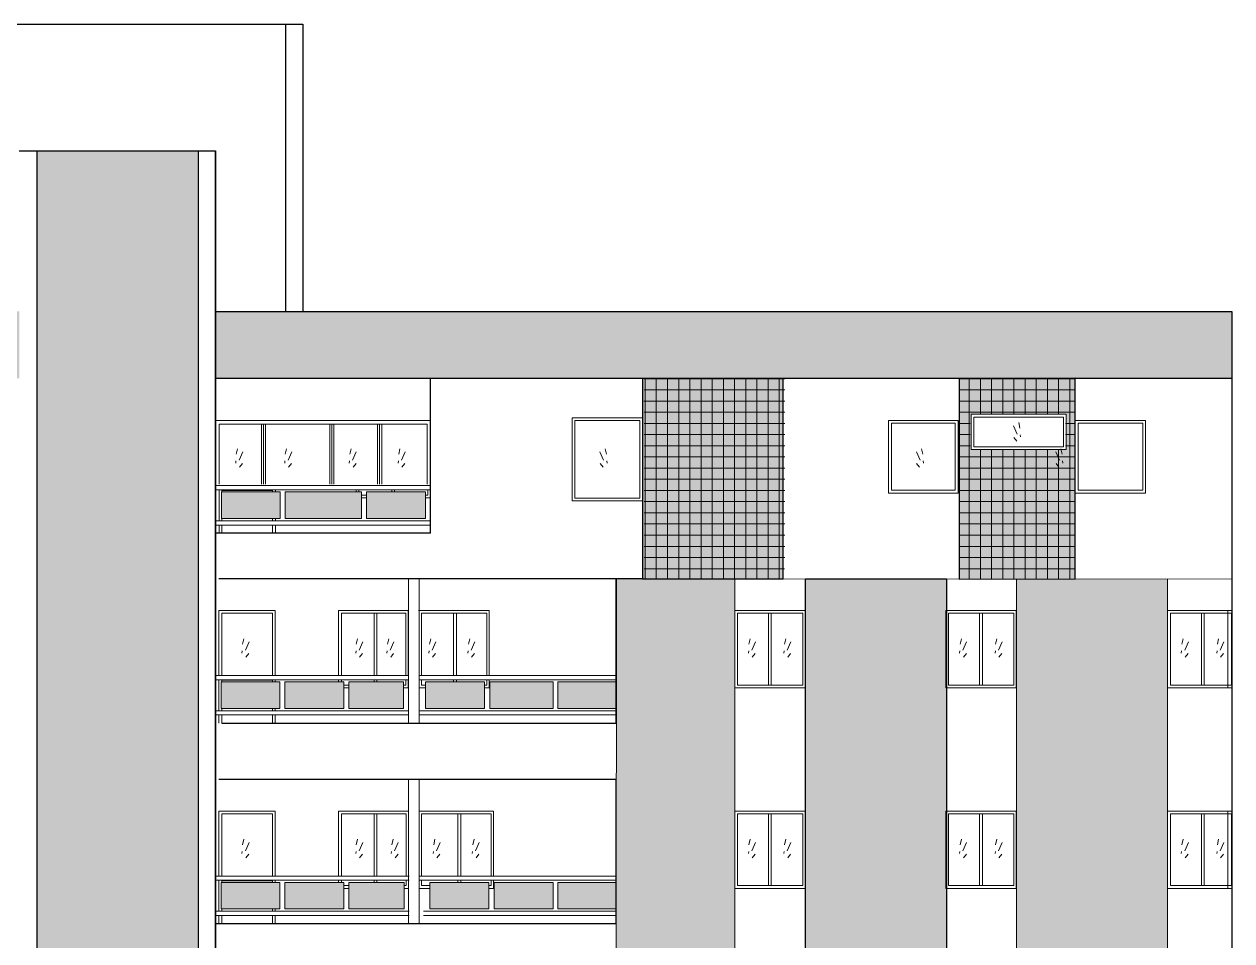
# Model space of a CAD drawing. Header units: millimetres. Extents: x 42 to 552, y 43 to 535.
# Drawn here: x 300.84 to 318, y 513.34 to 526.37 of the extents above; entities that cross this region are included whole.
import ezdxf

# ---------------------------------------------------------------- set-up
doc = ezdxf.new("R2010")
doc.units = ezdxf.units.MM
doc.header["$LTSCALE"] = 0.75
doc.header["$MEASUREMENT"] = 0
for name, color, linetype, lineweight in [('Guias', 6, 'Continuous', 0), ('Linhas', 7, 'Continuous', 15), ('Linhas finas', 7, 'Continuous', 0), ('Linhas grossas', 7, 'Continuous', 30), ('Linhas medias', 7, 'Continuous', 30)]:
    doc.layers.add(name, color=color, linetype=linetype, lineweight=lineweight)

msp = doc.modelspace()

# ---------------------------------------------------------------- hatches: boundary and pattern name
at = {"layer": 'Guias', "true_color": 0xa8a8a8}
h = msp.add_hatch(color=253, dxfattribs=at)
h.dxf.hatch_style = 1
h.paths.add_polyline_path([(291.853, 518.488), (289.853, 518.488), (289.853, 507.238), (291.853, 507.238)])
h.paths.add_polyline_path([(313.936, 515.038), (313.94, 516.638), (313.936, 516.638), (313.936, 517.738), (313.943, 518.485), (311.943, 518.485), (311.943, 507.25), (312.137, 507.238), (313.943, 507.238), (313.943, 508.538), (313.936, 508.538), (313.936, 509.638), (313.937, 511.238), (313.936, 511.238), (313.936, 512.338), (313.938, 513.938), (313.936, 513.938)])
at = {"layer": 'Guias', "true_color": 0xe6e6e6}
h = msp.add_hatch(color=254, dxfattribs=at)
h.dxf.hatch_style = 1
h.paths.add_polyline_path([(310.936, 515.038), (310.938, 516.638), (310.936, 516.638), (310.936, 517.738), (310.939, 518.486), (309.255, 518.486), (309.251, 507.238), (310.936, 507.238), (310.936, 508.538), (310.936, 508.538), (310.936, 509.638), (310.937, 511.238), (310.936, 511.238), (310.936, 512.338), (310.937, 513.938), (310.936, 513.938)])
h.paths.add_polyline_path([(314.936, 507.238), (317.086, 507.238), (317.086, 508.538), (317.086, 508.538), (317.086, 509.638), (317.086, 511.238), (317.086, 511.238), (317.086, 512.338), (317.086, 513.938), (317.086, 513.938), (317.086, 515.038), (317.086, 516.638), (317.086, 516.638), (317.086, 517.738), (317.087, 518.484), (314.939, 518.485)])
at = {"layer": 'Linhas finas', "true_color": 0xfdf2d3}
h = msp.add_hatch(color=7, dxfattribs=at)
h.dxf.hatch_style = 1
h.paths.add_polyline_path([(301.022, 504.238), (303.302, 504.238), (303.302, 524.57), (301.022, 524.57)])
at = {"layer": 'Linhas finas'}
h = msp.add_hatch(dxfattribs=at)
h.set_pattern_fill('ANGLE', color=256, scale=0.04)
h.set_pattern_definition([(0, (-722.0297, -710.47246), (0, 0.2794), [0.2032, -0.0762]), (90, (-722.0297, -710.47246), (-0.2794, 2e-17), [0.2032, -0.0762])])
h.paths.add_polyline_path([(301.022, 504.23), (303.302, 504.23), (303.302, 524.57), (301.022, 524.57)])
h = msp.add_hatch(color=253, dxfattribs=at)
h.dxf.hatch_style = 1
h.paths.add_polyline_path([(300.772, 522.288), (285.606, 522.288), (285.606, 521.338), (300.772, 521.338)])
h.paths.add_polyline_path([(317.999, 522.288), (303.556, 522.288), (303.556, 521.338), (314.029, 521.335), (315.678, 521.338), (315.678, 521.335), (317.999, 521.334)])
at = {"layer": 'Linhas finas', "true_color": 0xf9d18a}
h = msp.add_hatch(color=41, dxfattribs=at)
h.dxf.hatch_style = 1
h.paths.add_polyline_path([(290.355, 521.338), (288.703, 521.338), (288.703, 518.488), (290.355, 518.488)])
h.paths.add_polyline_path([(288.853, 520.238), (288.853, 520.738), (290.205, 520.738), (290.205, 520.238)], flags=16)
h.paths.add_polyline_path([(288.893, 520.278), (288.893, 520.698), (290.165, 520.698), (290.165, 520.278)], flags=0)
h.paths.add_polyline_path([(294.853, 521.338), (292.853, 521.338), (292.853, 518.488), (294.853, 518.488)])
h.paths.add_polyline_path([(311.624, 521.336), (309.625, 521.332), (309.625, 520.778), (309.625, 520.778), (309.625, 519.596), (309.625, 518.488), (311.623, 518.488)])
h.paths.add_polyline_path([(315.772, 521.338), (314.123, 521.335), (314.123, 518.485), (315.772, 518.488)])
h.paths.add_polyline_path([(314.294, 520.326), (314.294, 520.826), (315.646, 520.826), (315.646, 520.326)], flags=16)
h.paths.add_polyline_path([(314.334, 520.366), (314.334, 520.786), (315.606, 520.786), (315.606, 520.366)], flags=0)
at = {"layer": 'Linhas finas'}
h = msp.add_hatch(dxfattribs=at)
h.set_pattern_fill('NET', color=256, scale=0.05)
h.set_pattern_definition([(0, (-721.73481, -709.77547), (0, 0.15875), []), (90, (-721.73481, -709.77547), (-0.15875, 1e-17), [])])
h.paths.add_polyline_path([(309.649, 519.685), (309.649, 518.486), (311.646, 518.486), (311.647, 521.334), (309.648, 521.334), (309.647, 520.867), (309.649, 520.867)])
h.paths.add_polyline_path([(315.773, 521.336), (314.124, 521.337), (314.124, 518.486), (314.626, 518.485), (315.362, 518.484), (315.774, 518.483)])
h.paths.add_polyline_path([(314.283, 520.327), (314.283, 520.827), (315.635, 520.827), (315.635, 520.327)], flags=16)
h.paths.add_polyline_path([(314.323, 520.367), (314.323, 520.787), (315.595, 520.787), (315.595, 520.367)], flags=0)
h = msp.add_hatch(color=72, dxfattribs=at)
h.dxf.hatch_style = 1
h.set_gradient(color1=(102, 204, 0), color2=(255, 255, 163), rotation=90, tint=1)
h.paths.add_polyline_path([(303.643, 519.722), (303.643, 519.345), (304.48, 519.345), (304.48, 519.722)])
h.paths.add_polyline_path([(304.549, 519.722), (304.549, 519.345), (305.633, 519.345), (305.633, 519.722)])
h.paths.add_polyline_path([(306.544, 519.345), (306.544, 519.722), (305.706, 519.722), (305.706, 519.345)])
h = msp.add_hatch(color=72, dxfattribs=at)
h.dxf.hatch_style = 1
h.set_gradient(color1=(102, 204, 0), color2=(255, 255, 163), rotation=90, tint=1)
h.paths.add_polyline_path([(304.476, 517.024), (303.639, 517.024), (303.639, 516.647), (304.476, 516.647)])
h.paths.add_polyline_path([(305.382, 516.647), (305.382, 517.024), (304.545, 517.024), (304.545, 516.647)])
h.paths.add_polyline_path([(306.232, 516.647), (306.232, 517.024), (305.456, 517.024), (305.456, 516.647)])
h.paths.add_polyline_path([(306.544, 517.024), (306.544, 516.647), (307.382, 516.647), (307.382, 517.024)])
h.paths.add_polyline_path([(308.356, 516.647), (308.356, 517.024), (307.457, 517.024), (307.457, 516.647)])
h.paths.add_polyline_path([(308.423, 517.024), (308.423, 516.647), (309.253, 516.647), (309.253, 517.024)])
h = msp.add_hatch(color=72, dxfattribs=at)
h.dxf.hatch_style = 1
h.set_gradient(color1=(102, 204, 0), color2=(255, 255, 163), rotation=90, tint=1)
h.paths.add_polyline_path([(304.476, 514.174), (303.639, 514.174), (303.639, 513.797), (304.476, 513.797)])
h.paths.add_polyline_path([(305.382, 513.797), (305.382, 514.174), (304.545, 514.174), (304.545, 513.797)])
h.paths.add_polyline_path([(305.456, 513.797), (306.239, 513.797), (306.239, 514.174), (305.456, 514.174)])
h.paths.add_polyline_path([(307.444, 513.797), (307.444, 514.174), (306.606, 514.174), (306.606, 513.797)])
h.paths.add_polyline_path([(308.356, 513.797), (308.356, 514.174), (307.519, 514.174), (307.519, 513.797)])
h.paths.add_polyline_path([(309.253, 513.797), (309.253, 514.174), (308.423, 514.174), (308.423, 513.797)])

# ---------------------------------------------------------------- linework, layer by layer
at = {"layer": 'Linhas'}
for p, q in [((314.294, 520.826), (315.646, 520.826)), ((314.294, 520.826), (314.294, 520.326)), ((314.334, 520.786), (315.606, 520.786)), ((314.334, 520.786), (314.334, 520.366)), ((315.606, 520.786), (315.606, 520.366)), ((315.646, 520.826), (315.646, 520.326)), ((314.294, 520.326), (315.646, 520.326)), ((314.334, 520.366), (315.606, 520.366)), ((305.558, 519.753), (305.558, 519.722)), ((305.598, 519.753), (305.598, 519.722)), ((306.064, 519.722), (306.064, 519.753)), ((306.104, 519.722), (306.104, 519.753)), ((306.576, 519.677), (306.576, 519.753)), ((306.608, 519.637), (306.608, 519.753)), ((306.608, 519.753), (306.608, 519.637)), ((305.633, 519.677), (305.706, 519.677)), ((305.633, 519.637), (305.706, 519.637)), ((306.544, 519.677), (306.576, 519.677)), ((306.544, 519.637), (306.608, 519.637)), ((306.303, 516.438), (306.303, 518.488)), ((306.453, 518.488), (306.453, 516.438)), ((306.296, 518.038), (305.308, 518.038)), ((305.308, 518.038), (305.308, 517.114)), ((306.264, 517.998), (305.348, 517.998)), ((305.348, 517.998), (305.348, 517.114)), ((305.814, 517.114), (305.814, 517.998)), ((305.854, 517.114), (305.854, 517.998)), ((306.264, 517.114), (306.264, 517.998)), ((306.296, 517.114), (306.296, 518.038)), ((306.296, 518.038), (306.296, 517.114)), ((307.446, 518.038), (306.446, 518.038)), ((306.453, 518.038), (306.453, 516.938)), ((307.414, 517.998), (306.486, 517.998)), ((306.486, 517.998), (306.486, 517.114)), ((306.943, 517.114), (306.943, 517.998)), ((306.983, 517.114), (306.983, 517.998)), ((307.414, 517.114), (307.414, 517.998)), ((307.446, 517.114), (307.446, 518.038)), ((307.446, 518.038), (307.446, 517.114)), ((311.936, 518.038), (310.936, 518.038)), ((310.936, 518.038), (310.936, 516.938)), ((311.904, 517.998), (310.976, 517.998)), ((310.976, 517.998), (310.976, 516.978)), ((311.416, 516.978), (311.416, 517.998)), ((311.456, 516.978), (311.456, 517.998)), ((311.904, 516.978), (311.904, 517.998)), ((311.936, 516.938), (311.936, 518.038)), ((311.936, 518.038), (311.936, 516.938)), ((314.936, 518.038), (313.936, 518.038)), ((313.936, 518.038), (313.936, 516.938)), ((314.904, 517.998), (313.976, 517.998)), ((313.976, 517.998), (313.976, 516.978)), ((314.416, 516.978), (314.416, 517.998)), ((314.456, 516.978), (314.456, 517.998)), ((314.904, 516.978), (314.904, 517.998)), ((314.936, 516.938), (314.936, 518.038)), ((314.936, 518.038), (314.936, 516.938)), ((317.999, 518.038), (317.086, 518.038)), ((317.086, 518.038), (317.086, 516.938)), ((317.996, 517.998), (317.126, 517.998)), ((317.126, 517.998), (317.126, 516.978)), ((317.566, 516.978), (317.566, 517.998)), ((317.606, 516.978), (317.606, 517.998)), ((317.942, 518.038), (317.942, 516.938)), ((317.996, 516.978), (317.996, 517.998)), ((317.999, 516.938), (317.999, 518.038)), ((305.308, 517.054), (305.308, 517.024)), ((305.348, 517.054), (305.348, 517.024)), ((305.382, 516.978), (305.456, 516.978)), ((305.814, 517.024), (305.814, 517.054)), ((305.854, 517.024), (305.854, 517.054)), ((306.232, 516.978), (306.264, 516.978)), ((306.264, 516.978), (306.264, 517.054)), ((306.296, 516.938), (306.296, 517.054)), ((306.296, 517.054), (306.296, 516.938)), ((306.486, 517.054), (306.486, 516.978)), ((306.486, 516.978), (306.544, 516.978)), ((306.943, 517.024), (306.943, 517.054)), ((306.983, 517.024), (306.983, 517.054)), ((307.382, 516.978), (307.414, 516.978)), ((307.414, 516.978), (307.414, 517.054)), ((307.446, 516.938), (307.446, 517.054)), ((307.446, 517.054), (307.446, 516.938)), ((310.976, 516.978), (311.904, 516.978)), ((313.976, 516.978), (314.904, 516.978)), ((317.126, 516.978), (317.996, 516.978)), ((305.382, 516.938), (305.456, 516.938)), ((306.232, 516.938), (306.296, 516.938)), ((306.453, 516.938), (306.544, 516.938)), ((307.382, 516.938), (307.446, 516.938)), ((310.936, 516.938), (311.936, 516.938)), ((313.936, 516.938), (314.936, 516.938)), ((317.086, 516.938), (317.999, 516.938)), ((306.303, 513.588), (306.303, 515.638)), ((306.453, 515.638), (306.453, 513.588)), ((306.303, 515.188), (305.308, 515.188)), ((305.308, 515.188), (305.308, 514.264)), ((306.271, 515.148), (305.348, 515.148)), ((305.348, 515.148), (305.348, 514.264)), ((305.814, 514.264), (305.814, 515.148)), ((305.854, 514.264), (305.854, 515.148)), ((306.271, 514.264), (306.271, 515.148)), ((306.303, 514.264), (306.303, 515.188)), ((306.303, 515.188), (306.303, 514.264)), ((307.508, 515.188), (306.453, 515.188)), ((306.453, 515.188), (306.453, 514.088)), ((307.475, 515.148), (306.486, 515.148)), ((306.486, 515.148), (306.486, 514.264)), ((307.004, 514.264), (307.004, 515.148)), ((307.044, 514.264), (307.044, 515.148)), ((307.475, 514.264), (307.475, 515.148)), ((307.508, 514.264), (307.508, 515.188)), ((307.508, 515.188), (307.508, 514.264)), ((311.936, 515.188), (310.936, 515.188)), ((310.936, 515.188), (310.936, 514.088)), ((311.904, 515.148), (310.976, 515.148)), ((310.976, 515.148), (310.976, 514.128)), ((311.416, 514.128), (311.416, 515.148)), ((311.456, 514.128), (311.456, 515.148)), ((311.904, 514.128), (311.904, 515.148)), ((311.936, 514.088), (311.936, 515.188)), ((311.936, 515.188), (311.936, 514.088)), ((314.936, 515.188), (313.936, 515.188)), ((313.936, 515.188), (313.936, 514.088)), ((314.904, 515.148), (313.976, 515.148)), ((313.976, 515.148), (313.976, 514.128)), ((314.416, 514.128), (314.416, 515.148)), ((314.456, 514.128), (314.456, 515.148)), ((314.904, 514.128), (314.904, 515.148)), ((314.936, 514.088), (314.936, 515.188)), ((314.936, 515.188), (314.936, 514.088)), ((317.999, 515.188), (317.086, 515.188)), ((317.086, 515.188), (317.086, 514.088)), ((317.996, 515.148), (317.126, 515.148)), ((317.126, 515.148), (317.126, 514.128)), ((317.566, 514.128), (317.566, 515.148)), ((317.606, 514.128), (317.606, 515.148)), ((317.942, 515.188), (317.942, 514.088)), ((317.996, 514.128), (317.996, 515.148)), ((317.999, 514.088), (317.999, 515.188)), ((305.308, 514.204), (305.308, 514.174)), ((305.348, 514.204), (305.348, 514.174)), ((305.382, 514.128), (305.456, 514.128)), ((305.382, 514.088), (305.456, 514.088)), ((305.814, 514.174), (305.814, 514.204)), ((305.854, 514.174), (305.854, 514.204)), ((306.239, 514.128), (306.271, 514.128)), ((306.239, 514.088), (306.303, 514.088)), ((306.271, 514.128), (306.271, 514.204)), ((306.303, 514.088), (306.303, 514.204)), ((306.303, 514.204), (306.303, 514.088)), ((306.453, 514.088), (306.606, 514.088)), ((306.486, 514.204), (306.486, 514.128)), ((306.486, 514.128), (306.606, 514.128)), ((307.004, 514.174), (307.004, 514.204)), ((307.044, 514.174), (307.044, 514.204)), ((307.444, 514.128), (307.475, 514.128)), ((307.444, 514.088), (307.508, 514.088)), ((307.475, 514.128), (307.475, 514.204)), ((307.508, 514.088), (307.508, 514.204)), ((307.508, 514.204), (307.508, 514.088)), ((310.936, 514.088), (311.936, 514.088)), ((310.976, 514.128), (311.904, 514.128)), ((313.936, 514.088), (314.936, 514.088)), ((313.976, 514.128), (314.904, 514.128)), ((317.086, 514.088), (317.999, 514.088)), ((317.126, 514.128), (317.996, 514.128))]:
    msp.add_line(p, q, dxfattribs=at)
for points in [[(309.625, 519.596), (309.625, 520.778), (308.625, 520.778), (308.625, 519.596), (309.625, 519.596)], [(314.109, 519.706), (314.109, 520.738), (313.123, 520.738), (313.123, 519.706), (314.109, 519.706)], [(316.774, 519.706), (316.774, 520.738), (315.774, 520.738), (315.774, 519.706), (316.774, 519.706)], [(303.612, 519.312), (303.612, 519.753)], [(303.652, 519.722), (303.652, 519.753)], [(304.372, 519.722), (304.372, 519.745), (303.652, 519.745), (303.652, 519.722)], [(304.372, 519.753), (304.372, 519.722)], [(304.412, 519.753), (304.412, 519.722)], [(303.612, 519.137), (303.612, 519.252)], [(303.652, 519.312), (303.652, 519.345)], [(303.652, 519.137), (303.652, 519.252)], [(304.372, 519.345), (304.372, 519.312)], [(304.372, 519.252), (304.372, 519.137)], [(304.412, 519.345), (304.412, 519.312)], [(304.412, 519.252), (304.412, 519.137)], [(303.608, 517.114), (303.608, 518.038), (304.408, 518.038), (304.408, 517.114)], [(303.648, 517.114), (303.648, 517.998), (304.368, 517.998), (304.368, 517.114)], [(303.608, 516.613), (303.608, 517.054)], [(303.648, 517.024), (303.648, 517.054)], [(304.368, 517.024), (304.368, 517.046), (303.648, 517.046), (303.648, 517.024)], [(304.368, 517.054), (304.368, 517.024)], [(304.408, 517.054), (304.408, 517.024)], [(309.253, 516.647), (308.423, 516.647), (308.423, 517.024), (309.253, 517.024)], [(303.648, 516.613), (303.648, 516.647)], [(304.368, 516.647), (304.368, 516.613)], [(304.408, 516.647), (304.408, 516.613)], [(303.608, 516.438), (303.608, 516.553)], [(303.648, 516.438), (303.648, 516.553)], [(304.368, 516.553), (304.368, 516.438)], [(304.408, 516.553), (304.408, 516.438)], [(303.608, 514.264), (303.608, 515.188), (304.408, 515.188), (304.408, 514.264)], [(303.648, 514.264), (303.648, 515.148), (304.368, 515.148), (304.368, 514.264)], [(303.608, 513.763), (303.608, 514.204)], [(303.648, 514.174), (303.648, 514.204)], [(304.368, 514.174), (304.368, 514.196), (303.648, 514.196), (303.648, 514.174)], [(304.368, 514.204), (304.368, 514.174)], [(304.408, 514.204), (304.408, 514.174)], [(309.253, 513.797), (308.423, 513.797), (308.423, 514.174), (309.253, 514.174)], [(303.608, 513.588), (303.608, 513.703)], [(303.648, 513.763), (303.648, 513.797)], [(303.648, 513.588), (303.648, 513.703)], [(304.368, 513.797), (304.368, 513.763)], [(304.368, 513.703), (304.368, 513.588)], [(304.408, 513.797), (304.408, 513.763)], [(304.408, 513.703), (304.408, 513.588)]]:
    msp.add_lwpolyline(points, dxfattribs=at)
for points in [[(309.59, 519.636), (309.59, 520.738), (308.665, 520.738), (308.665, 519.636)], [(314.069, 519.746), (314.069, 520.698), (313.163, 520.698), (313.163, 519.746)], [(316.734, 519.746), (316.734, 520.698), (315.814, 520.698), (315.814, 519.746)], [(303.643, 519.722), (304.48, 519.722), (304.48, 519.345), (303.643, 519.345)], [(304.549, 519.722), (305.633, 519.722), (305.633, 519.345), (304.549, 519.345)], [(305.706, 519.722), (306.544, 519.722), (306.544, 519.345), (305.706, 519.345)], [(303.639, 517.024), (304.476, 517.024), (304.476, 516.647), (303.639, 516.647)], [(304.545, 517.024), (305.382, 517.024), (305.382, 516.647), (304.545, 516.647)], [(305.456, 517.024), (306.232, 517.024), (306.232, 516.647), (305.456, 516.647)], [(306.544, 517.024), (307.382, 517.024), (307.382, 516.647), (306.544, 516.647)], [(307.457, 517.024), (308.356, 517.024), (308.356, 516.647), (307.457, 516.647)], [(303.639, 514.174), (304.476, 514.174), (304.476, 513.797), (303.639, 513.797)], [(304.545, 514.174), (305.382, 514.174), (305.382, 513.797), (304.545, 513.797)], [(305.456, 514.174), (306.239, 514.174), (306.239, 513.797), (305.456, 513.797)], [(306.606, 514.174), (307.444, 514.174), (307.444, 513.797), (306.606, 513.797)], [(307.519, 514.174), (308.356, 514.174), (308.356, 513.797), (307.519, 513.797)]]:
    msp.add_lwpolyline(points, close=True, dxfattribs=at)
at = {"layer": 'Linhas finas'}
for p, q in [((306.616, 520.738), (303.562, 520.738)), ((306.566, 520.688), (303.612, 520.688)), ((303.612, 519.834), (303.612, 520.688)), ((304.212, 520.688), (304.212, 519.834)), ((304.242, 520.688), (304.242, 519.834)), ((304.272, 520.688), (304.272, 519.834)), ((305.182, 520.688), (305.182, 519.834)), ((305.212, 520.688), (305.212, 519.834)), ((305.242, 520.688), (305.242, 519.834)), ((305.861, 520.688), (305.861, 519.834)), ((305.891, 520.688), (305.891, 519.834)), ((305.921, 520.688), (305.921, 519.834)), ((306.566, 519.834), (306.566, 520.688)), ((314.897, 520.664), (314.949, 520.544)), ((314.971, 520.708), (314.989, 520.63)), ((314.901, 520.498), (314.943, 520.446)), ((314.993, 520.534), (314.997, 520.504)), ((303.873, 520.337), (303.855, 520.259)), ((303.947, 520.293), (303.895, 520.173)), ((304.569, 520.337), (304.551, 520.259)), ((304.643, 520.293), (304.591, 520.173)), ((305.486, 520.337), (305.467, 520.259)), ((305.56, 520.293), (305.508, 520.173)), ((306.181, 520.337), (306.163, 520.259)), ((306.255, 520.293), (306.203, 520.173)), ((309.022, 520.293), (309.074, 520.173)), ((309.096, 520.337), (309.114, 520.259)), ((313.517, 520.293), (313.569, 520.173)), ((313.591, 520.337), (313.609, 520.259)), ((315.497, 520.293), (315.549, 520.173)), ((315.571, 520.337), (315.589, 520.259)), ((303.851, 520.163), (303.847, 520.133)), ((303.943, 520.127), (303.901, 520.075)), ((304.547, 520.163), (304.543, 520.133)), ((304.639, 520.127), (304.597, 520.075)), ((305.463, 520.163), (305.459, 520.133)), ((305.556, 520.127), (305.514, 520.075)), ((306.159, 520.163), (306.155, 520.133)), ((306.251, 520.127), (306.209, 520.075)), ((309.026, 520.127), (309.068, 520.075)), ((309.118, 520.163), (309.122, 520.133)), ((313.521, 520.127), (313.563, 520.075)), ((313.613, 520.163), (313.617, 520.133)), ((315.501, 520.127), (315.543, 520.075)), ((315.593, 520.163), (315.597, 520.133)), ((303.558, 519.753), (306.615, 519.753)), ((303.562, 519.813), (306.615, 519.813)), ((303.558, 519.312), (306.615, 519.312)), ((303.558, 519.252), (306.615, 519.252)), ((303.609, 518.488), (317.999, 518.484)), ((309.255, 518.486), (309.251, 507.24)), ((310.939, 518.485), (310.936, 507.238)), ((314.939, 518.485), (314.936, 507.238)), ((317.086, 507.238), (317.087, 518.484)), ((303.962, 517.637), (303.944, 517.559)), ((304.036, 517.593), (303.984, 517.473)), ((305.578, 517.637), (305.56, 517.559)), ((305.653, 517.593), (305.6, 517.473)), ((306.021, 517.637), (306.003, 517.559)), ((306.095, 517.593), (306.043, 517.473)), ((306.617, 517.637), (306.599, 517.559)), ((306.691, 517.593), (306.639, 517.473)), ((307.171, 517.637), (307.153, 517.559)), ((307.245, 517.593), (307.193, 517.473)), ((311.157, 517.637), (311.139, 517.559)), ((311.231, 517.593), (311.179, 517.473)), ((311.661, 517.637), (311.643, 517.559)), ((311.735, 517.593), (311.683, 517.473)), ((314.157, 517.637), (314.139, 517.559)), ((314.231, 517.593), (314.179, 517.473)), ((314.661, 517.637), (314.643, 517.559)), ((314.735, 517.593), (314.683, 517.473)), ((317.307, 517.637), (317.289, 517.559)), ((317.381, 517.593), (317.329, 517.473)), ((317.811, 517.637), (317.793, 517.559)), ((317.885, 517.593), (317.833, 517.473)), ((303.94, 517.463), (303.936, 517.433)), ((304.032, 517.427), (303.99, 517.375)), ((305.556, 517.463), (305.552, 517.433)), ((305.649, 517.427), (305.606, 517.375)), ((305.999, 517.463), (305.995, 517.433)), ((306.091, 517.427), (306.049, 517.375)), ((306.595, 517.463), (306.591, 517.433)), ((306.687, 517.427), (306.645, 517.375)), ((307.149, 517.463), (307.145, 517.433)), ((307.241, 517.427), (307.199, 517.375)), ((311.135, 517.463), (311.131, 517.433)), ((311.227, 517.427), (311.185, 517.375)), ((311.639, 517.463), (311.635, 517.433)), ((311.731, 517.427), (311.689, 517.375)), ((314.135, 517.463), (314.131, 517.433)), ((314.227, 517.427), (314.185, 517.375)), ((314.639, 517.463), (314.635, 517.433)), ((314.731, 517.427), (314.689, 517.375)), ((317.285, 517.463), (317.281, 517.433)), ((317.377, 517.427), (317.335, 517.375)), ((317.789, 517.463), (317.785, 517.433)), ((317.881, 517.427), (317.839, 517.375)), ((303.554, 517.054), (306.303, 517.054)), ((303.558, 517.114), (306.303, 517.114)), ((306.453, 517.114), (309.253, 517.114)), ((306.453, 517.054), (309.253, 517.054)), ((303.554, 516.613), (306.303, 516.613)), ((303.554, 516.553), (306.303, 516.553)), ((306.453, 516.613), (309.253, 516.613)), ((306.453, 516.553), (309.253, 516.553)), ((303.962, 514.787), (303.944, 514.709)), ((304.036, 514.743), (303.984, 514.623)), ((305.578, 514.787), (305.56, 514.709)), ((305.653, 514.743), (305.6, 514.623)), ((306.083, 514.787), (306.065, 514.709)), ((306.157, 514.743), (306.105, 514.623)), ((306.678, 514.787), (306.66, 514.709)), ((306.753, 514.743), (306.7, 514.623)), ((307.233, 514.787), (307.215, 514.709)), ((307.307, 514.743), (307.255, 514.623)), ((311.157, 514.787), (311.139, 514.709)), ((311.231, 514.743), (311.179, 514.623)), ((311.661, 514.787), (311.643, 514.709)), ((311.735, 514.743), (311.683, 514.623)), ((314.157, 514.787), (314.139, 514.709)), ((314.231, 514.743), (314.179, 514.623)), ((314.661, 514.787), (314.643, 514.709)), ((314.735, 514.743), (314.683, 514.623)), ((317.307, 514.787), (317.289, 514.709)), ((317.381, 514.743), (317.329, 514.623)), ((317.811, 514.787), (317.793, 514.709)), ((317.885, 514.743), (317.833, 514.623)), ((303.94, 514.613), (303.936, 514.583)), ((304.032, 514.577), (303.99, 514.525)), ((305.556, 514.613), (305.552, 514.583)), ((305.649, 514.577), (305.606, 514.525)), ((306.061, 514.613), (306.057, 514.583)), ((306.153, 514.577), (306.111, 514.525)), ((306.656, 514.613), (306.652, 514.583)), ((306.749, 514.577), (306.706, 514.525)), ((307.211, 514.613), (307.207, 514.583)), ((307.303, 514.577), (307.261, 514.525)), ((311.135, 514.613), (311.131, 514.583)), ((311.227, 514.577), (311.185, 514.525)), ((311.639, 514.613), (311.635, 514.583)), ((311.731, 514.577), (311.689, 514.525)), ((314.135, 514.613), (314.131, 514.583)), ((314.227, 514.577), (314.185, 514.525)), ((314.639, 514.613), (314.635, 514.583)), ((314.731, 514.577), (314.689, 514.525)), ((317.285, 514.613), (317.281, 514.583)), ((317.377, 514.577), (317.335, 514.525)), ((317.789, 514.613), (317.785, 514.583)), ((317.881, 514.577), (317.839, 514.525)), ((303.558, 514.264), (306.31, 514.264)), ((306.453, 514.264), (309.253, 514.264)), ((303.554, 514.204), (306.31, 514.204)), ((306.453, 514.204), (309.253, 514.204)), ((303.554, 513.763), (306.31, 513.763)), ((303.554, 513.703), (306.31, 513.703)), ((306.515, 513.763), (309.253, 513.763)), ((306.515, 513.703), (309.253, 513.703))]:
    msp.add_line(p, q, dxfattribs=at)
at = {"layer": 'Linhas grossas'}
msp.add_line((306.616, 519.137), (303.558, 519.137), dxfattribs=at)
at = {"layer": 'Linhas medias'}
for p, q in [((299.65, 526.37), (304.803, 526.37)), ((304.553, 526.37), (304.553, 522.288)), ((304.803, 526.37), (304.803, 522.288)), ((300.772, 524.57), (300.911, 524.57)), ((300.911, 524.57), (303.558, 524.57)), ((301.022, 524.57), (301.022, 504.238)), ((303.313, 524.57), (303.313, 504.238)), ((303.556, 524.57), (303.556, 504.238)), ((303.558, 524.57), (303.558, 504.238)), ((303.556, 522.288), (317.999, 522.288)), ((317.999, 522.288), (317.999, 507.238)), ((303.558, 521.338), (317.999, 521.338)), ((306.616, 519.137), (306.616, 521.337)), ((309.615, 518.488), (303.609, 518.488)), ((309.253, 516.438), (309.253, 518.488)), ((311.943, 518.488), (313.943, 518.488)), ((311.943, 507.25), (311.943, 518.488)), ((313.943, 518.488), (313.943, 507.25)), ((303.648, 516.438), (309.253, 516.438)), ((309.253, 515.638), (303.609, 515.638)), ((309.253, 513.588), (309.253, 515.638)), ((303.558, 513.588), (309.253, 513.588))]:
    msp.add_line(p, q, dxfattribs=at)
for points in [[(309.625, 518.488), (311.623, 518.488), (311.624, 521.336), (309.625, 521.332)], [(314.123, 518.485), (315.772, 518.488), (315.772, 521.338), (314.123, 521.335)]]:
    msp.add_lwpolyline(points, close=True, dxfattribs=at)

doc.saveas('drawing.dxf')
